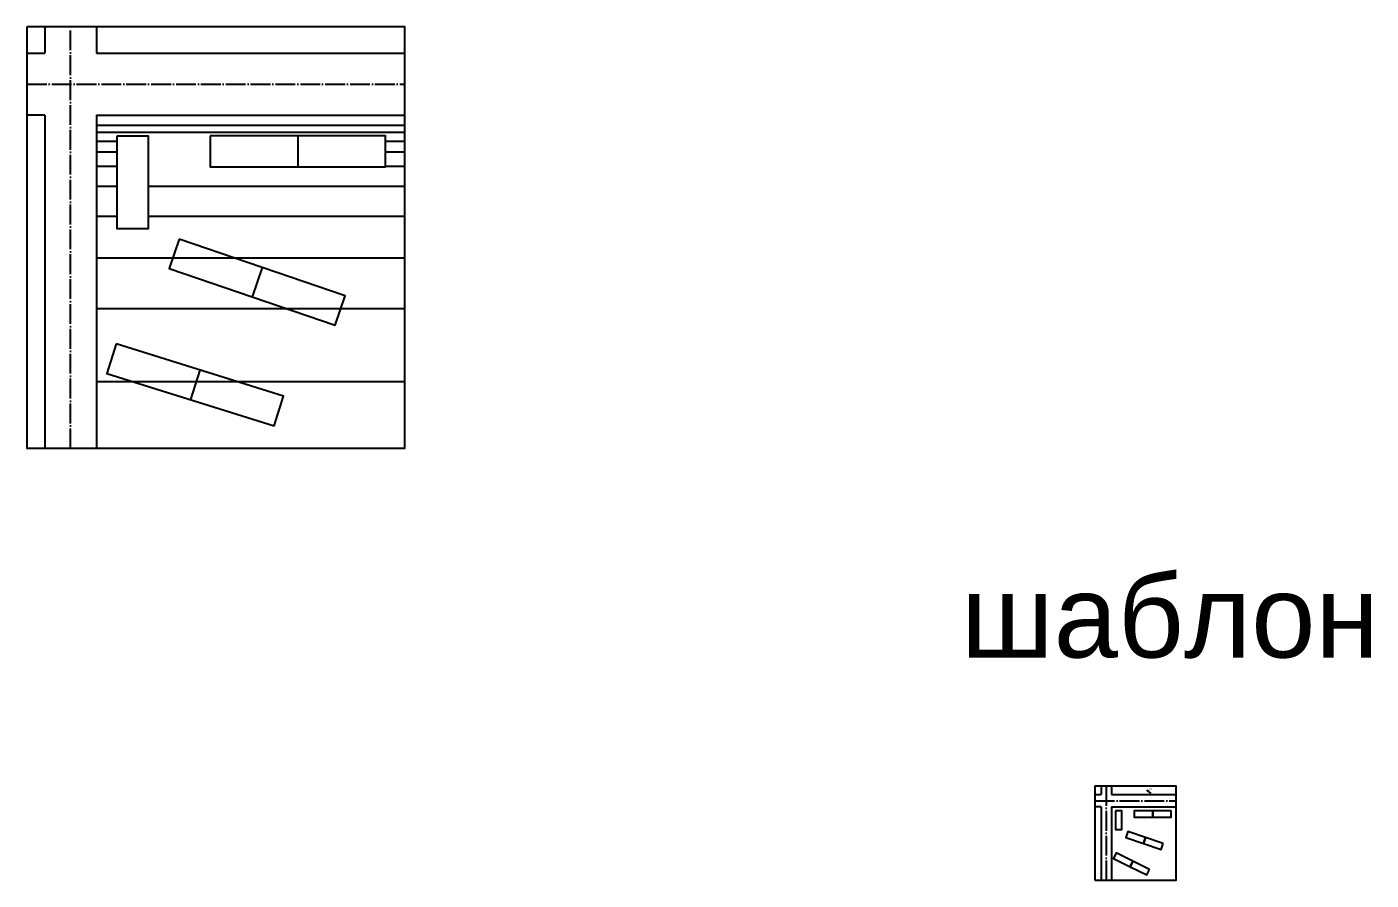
# Model space of a CAD drawing. Header units: millimetres. Extents: x 3866 to 29370, y -8151 to 9491.
# Drawn here: x 3866 to 5494, y 2083 to 3115 of the extents above; entities that cross this region are included whole.
import ezdxf

# ---------------------------------------------------------------- set-up
doc = ezdxf.new("R2010")
doc.units = ezdxf.units.MM
doc.linetypes.add('ACAD_ISO04W100', pattern=[30, 24, -3, 0, -3])
doc.layers.add('будівлі', color=40, linetype='Continuous')
doc.layers.add('ВДМ', color=7, linetype='Continuous')
doc.styles.get("Standard").update_dxf_attribs({"font": 'arial.ttf'})

msp = doc.modelspace()

# ---------------------------------------------------------------- linework, layer by layer
msp.add_lwpolyline([(3866.227, 3115.194), (3866.227, 2605.301), (4323.766, 2605.301), (4323.766, 3115.194)], close=True)
at = {"color": 215, "true_color": 0xa953a0}
for points in [[(3950.476, 2996.449), (4323.766, 2996.449)], [(3950.476, 2987.664), (4323.766, 2987.664)], [(3950.476, 2976.833), (3975.476, 2976.833)], [(3950.476, 2963.982), (3975.476, 2963.982)], [(4300.476, 2976.833), (4323.766, 2976.833)], [(4300.476, 2963.982), (4323.766, 2963.982)], [(3950.476, 2946.455), (3975.476, 2946.455)], [(4300.476, 2946.455), (4323.766, 2946.455)], [(3950.476, 2922.428), (3975.476, 2922.428)], [(4012.976, 2922.428), (4323.766, 2922.428)], [(3950.476, 2886.15), (3975.476, 2886.15)], [(4012.976, 2886.15), (4323.766, 2886.15)], [(3950.476, 2835.689), (4323.766, 2835.689)], [(3950.476, 2774.358), (4323.766, 2774.358)], [(3950.476, 2685.965), (4323.766, 2685.965)]]:
    msp.add_lwpolyline(points, dxfattribs=at)
msp.add_lwpolyline([(5159.089, 2082.616), (5257.76, 2082.616), (5257.76, 2196.478), (5159.089, 2196.478), (5159.089, 2082.616)])
at = {"layer": 'будівлі'}
for points in [[(3975.476, 2983.381), (4012.976, 2983.381), (4012.976, 2870.881), (3975.476, 2870.881)], [(4087.976, 2983.381), (4087.976, 2945.881), (4300.476, 2945.881), (4300.476, 2983.381)], [(4050.476, 2858.381), (4038.38, 2822.885), (4239.524, 2754.347), (4251.619, 2789.843)], [(3974.171, 2731.671), (3962.976, 2695.881), (4165.785, 2632.442), (4176.98, 2668.232)]]:
    msp.add_lwpolyline(points, close=True, dxfattribs=at)
for points in [[(4194.226, 2983.381), (4194.226, 2945.881)], [(4151.047, 2824.112), (4138.952, 2788.616)], [(4075.575, 2699.951), (4064.38, 2664.162)], [(5184.331, 2166.252), (5184.331, 2143.752), (5191.831, 2143.752), (5191.831, 2166.252), (5184.331, 2166.252)], [(5229.331, 2166.252), (5206.831, 2166.252), (5206.831, 2158.752), (5229.331, 2158.752), (5229.331, 2166.252)], [(5251.831, 2166.252), (5229.331, 2166.252), (5229.331, 2158.752), (5251.831, 2158.752), (5251.831, 2166.252)], [(5220.626, 2133.986), (5199.331, 2141.252), (5196.909, 2134.154), (5218.204, 2126.888), (5220.626, 2133.986)], [(5241.921, 2126.721), (5220.626, 2133.986), (5218.204, 2126.888), (5239.499, 2119.623), (5241.921, 2126.721)], [(5205.326, 2105.509), (5185.153, 2115.476), (5181.831, 2108.752), (5202.003, 2098.785), (5205.326, 2105.509)], [(5225.498, 2095.543), (5205.326, 2105.509), (5202.003, 2098.785), (5222.176, 2088.819), (5225.498, 2095.543)]]:
    msp.add_lwpolyline(points, dxfattribs=at)
at = {"layer": 'ВДМ'}
for points in [[(3887.976, 3115.194), (3887.976, 3083.381)], [(3950.476, 3115.194), (3950.476, 3083.381)], [(3866.227, 3083.381), (3887.976, 3083.381)], [(3950.476, 3083.381), (4323.766, 3083.381)], [(3887.976, 3008.381), (3866.227, 3008.381)], [(3887.976, 3008.381), (3887.976, 2605.301)], [(3950.476, 3008.381), (4323.766, 3008.381)], [(3950.476, 3008.381), (3950.476, 2605.301)], [(5159.089, 2186.252), (5166.831, 2186.252)], [(5166.831, 2196.478), (5166.831, 2186.252)], [(5179.331, 2196.478), (5179.331, 2186.252)], [(5179.331, 2186.252), (5257.76, 2186.252)], [(5227.586, 2187.357), (5222.326, 2191.648)], [(5222.326, 2191.648), (5223.954, 2189.728)], [(5222.326, 2191.648), (5224.535, 2190.439)], [(5166.831, 2171.252), (5159.089, 2171.252)], [(5166.831, 2171.252), (5166.831, 2082.616)], [(5179.331, 2171.252), (5257.76, 2171.252)], [(5179.331, 2171.252), (5179.331, 2082.616)]]:
    msp.add_lwpolyline(points, dxfattribs=at)
at = {"layer": 'ВДМ', "linetype": 'ACAD_ISO04W100'}
for points in [[(3919.226, 2605.301), (3919.226, 3115.194)], [(3866.227, 3045.881), (4323.766, 3045.881)], [(5173.081, 2196.478), (5173.081, 2082.616)], [(5159.089, 2178.752), (5257.76, 2178.752)]]:
    msp.add_lwpolyline(points, dxfattribs=at)

# ---------------------------------------------------------------- texts
at = {"layer": 'ВДМ', "attachment_point": 1}
for s, insert, char_height in [('шаблон', (4997.351, 2452.013), 100), ('Пн', (5224.728, 2194.204), 2)]:
    msp.add_mtext_dynamic_manual_height_columns(s, width=4.32334, gutter_width=12.5, heights=[0], dxfattribs=dict(at, insert=insert, char_height=char_height))

doc.saveas('drawing.dxf')
